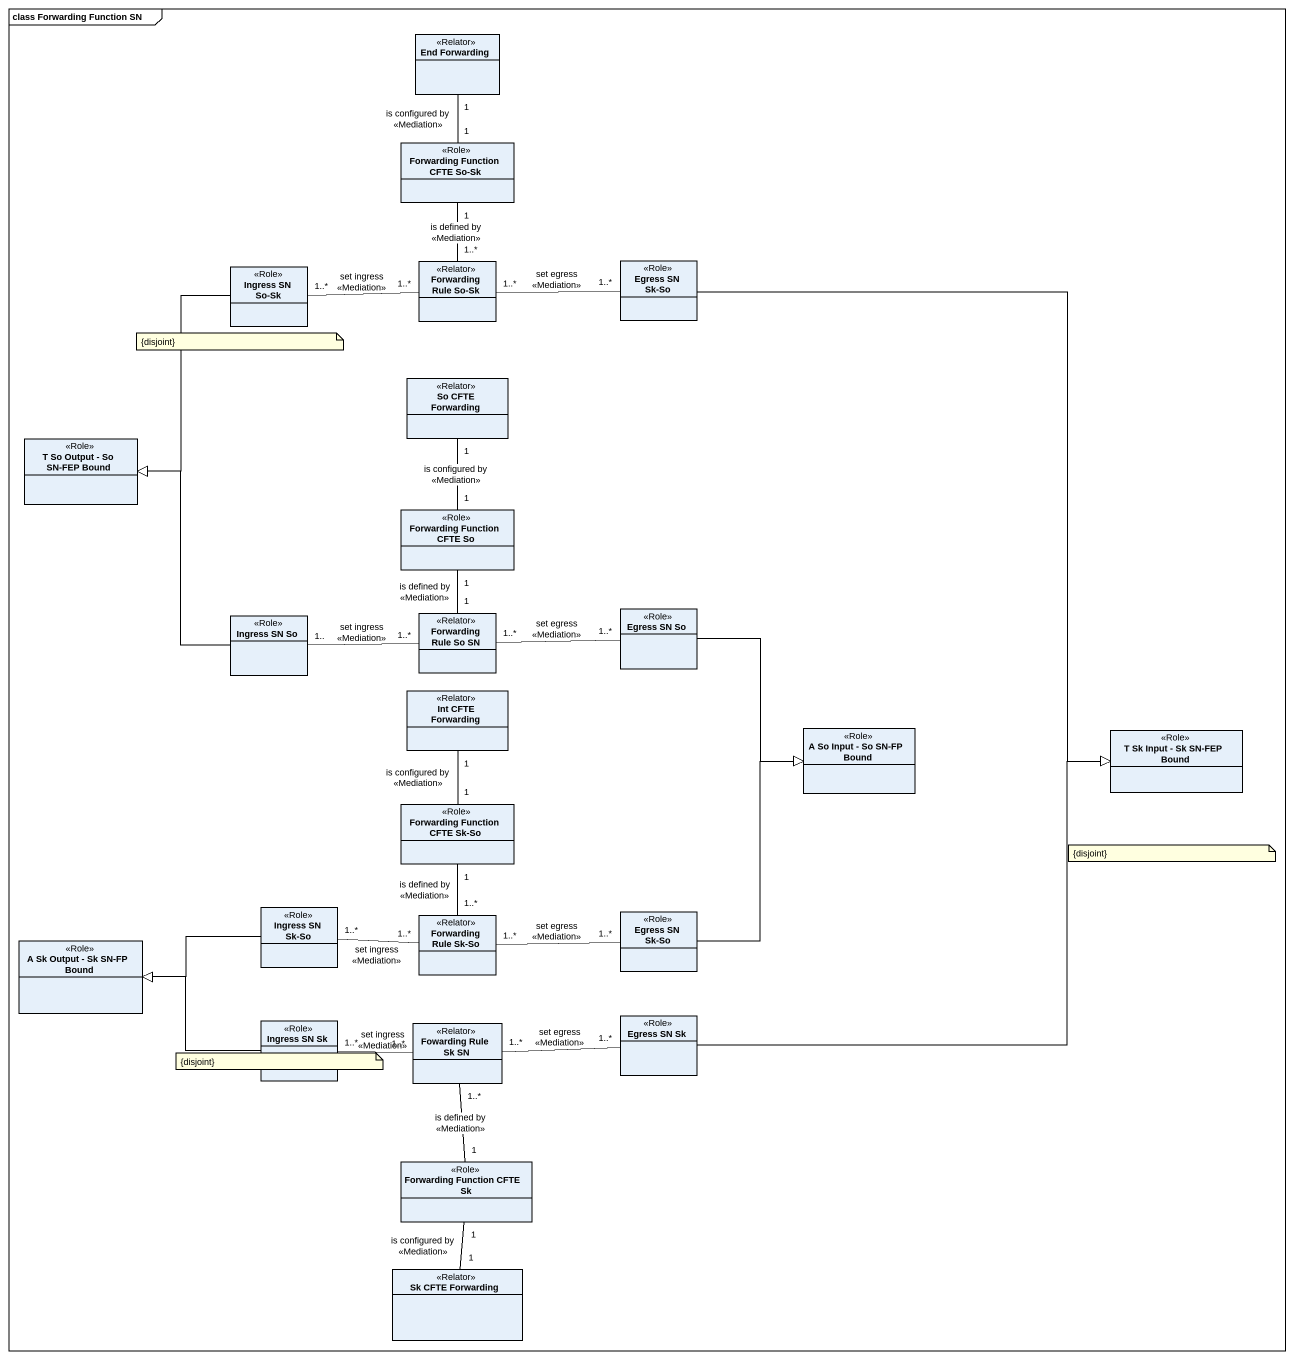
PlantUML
@startuml
mainframe class Forwarding Function SN
hide circle
hide empty members
class "End Forwarding" as End_Forwarding <<Relator>>
class "Forwarding Function CFTE So-Sk" as Forwarding_Function_CFTE_So <<Role>>
class "Ingress SN So-Sk" as Ingress_SN_So_Sk <<Role>>
class "Forwarding Rule So-Sk" as Forwarding_Rule_So_Sk <<Relator>>
class "Egress SN Sk-So" as Egress_SN_Sk_So <<Role>>
class "So CFTE Forwarding" as So_CFTE_Forwarding <<Relator>>
class "T So Output - So SN-FEP Bound" as T_So_Output_So_SN_FEP_Bound <<Role>>
class "Forwarding Function CFTE So" as Forwarding_Function_CFTE_So_2 <<Role>>
class "Ingress SN So" as Ingress_SN_So <<Role>>
class "Forwarding Rule So SN" as Forwarding_Rule_So_SN <<Relator>>
class "Egress SN So" as Egress_SN_So <<Role>>
class "Int CFTE Forwarding" as Int_CFTE_Forwarding <<Relator>>
class "A So Input - So SN-FP Bound" as A_So_Input_So_SN_FP_Bound <<Role>>
class "T Sk Input - Sk SN-FEP Bound" as T_Sk_Input_Sk_SN_FEP_Bound <<Role>>
class "Forwarding Function CFTE Sk-So" as Forwarding_Function_CFTE_Sk <<Role>>
class "A Sk Output - Sk SN-FP Bound" as A_Sk_Output_Sk_SN_FP_Bound <<Role>>
class "Ingress SN Sk-So" as Ingress_SN_Sk_So <<Role>>
class "Forwarding Rule Sk-So" as Forwarding_Rule_Sk_So <<Relator>>
class "Egress SN Sk-So" as Egress_SN_Sk_So_2 <<Role>>
class "Ingress SN Sk" as Ingress_SN_Sk <<Role>>
class "Egress SN Sk" as Egress_SN_Sk <<Role>>
class "Fowarding Rule Sk SN" as Fowarding_Rule_Sk_SN <<Relator>>
class "Forwarding Function CFTE Sk" as Forwarding_Function_CFTE_Sk_2 <<Role>>
class "Sk CFTE Forwarding" as Sk_CFTE_Forwarding <<Relator>>
End_Forwarding "1" -- "1" Forwarding_Function_CFTE_So : is configured by\n<<Mediation>>
Ingress_SN_So_Sk --|> T_So_Output_So_SN_FEP_Bound
Forwarding_Rule_So_Sk "1..*" -up- "1" Forwarding_Function_CFTE_So : is defined by\n<<Mediation>>
Forwarding_Rule_So_Sk "1..*" -left- "1..*" Ingress_SN_So_Sk : set ingress\n<<Mediation>>
Forwarding_Rule_So_Sk "1..*" -right- "1..*" Egress_SN_Sk_So : set egress\n<<Mediation>>
Egress_SN_Sk_So --|> T_Sk_Input_Sk_SN_FEP_Bound
Forwarding_Function_CFTE_So_2 "1" -up- "1" So_CFTE_Forwarding : is configured by\n<<Mediation>>
Ingress_SN_So -up-|> T_So_Output_So_SN_FEP_Bound
Forwarding_Rule_So_SN "1" -up- "1" Forwarding_Function_CFTE_So_2 : is defined by\n<<Mediation>>
Forwarding_Rule_So_SN "1..*" -left- "1.." Ingress_SN_So : set ingress\n<<Mediation>>
Forwarding_Rule_So_SN "1..*" -right- "1..*" Egress_SN_So : set egress\n<<Mediation>>
Egress_SN_So --|> A_So_Input_So_SN_FP_Bound
Int_CFTE_Forwarding "1" -- "1" Forwarding_Function_CFTE_Sk : is configured by\n<<Mediation>>
Ingress_SN_Sk_So -left-|> A_Sk_Output_Sk_SN_FP_Bound
Forwarding_Rule_Sk_So "1..*" -up- "1" Forwarding_Function_CFTE_Sk : is defined by\n<<Mediation>>
Forwarding_Rule_Sk_So "1..*" -left- "1..*" Ingress_SN_Sk_So : set ingress\n<<Mediation>>
Forwarding_Rule_Sk_So "1..*" -right- "1..*" Egress_SN_Sk_So_2 : set egress\n<<Mediation>>
Egress_SN_Sk_So_2 -up-|> A_So_Input_So_SN_FP_Bound
Ingress_SN_Sk -left-|> A_Sk_Output_Sk_SN_FP_Bound
Egress_SN_Sk -right-|> T_Sk_Input_Sk_SN_FEP_Bound
Fowarding_Rule_Sk_SN "1..*" -left- "1..*" Ingress_SN_Sk : set ingress\n<<Mediation>>
Fowarding_Rule_Sk_SN "1..*" -right- "1..*" Egress_SN_Sk : set egress\n<<Mediation>>
Fowarding_Rule_Sk_SN "1..*" -- "1" Forwarding_Function_CFTE_Sk_2 : is defined by\n<<Mediation>>
Sk_CFTE_Forwarding "1" -up- "1" Forwarding_Function_CFTE_Sk_2 : is configured by\n<<Mediation>>
note as N1
  {disjoint}
end note
note as N2
  {disjoint}
end note
note as N3
  {disjoint}
end note
@enduml
